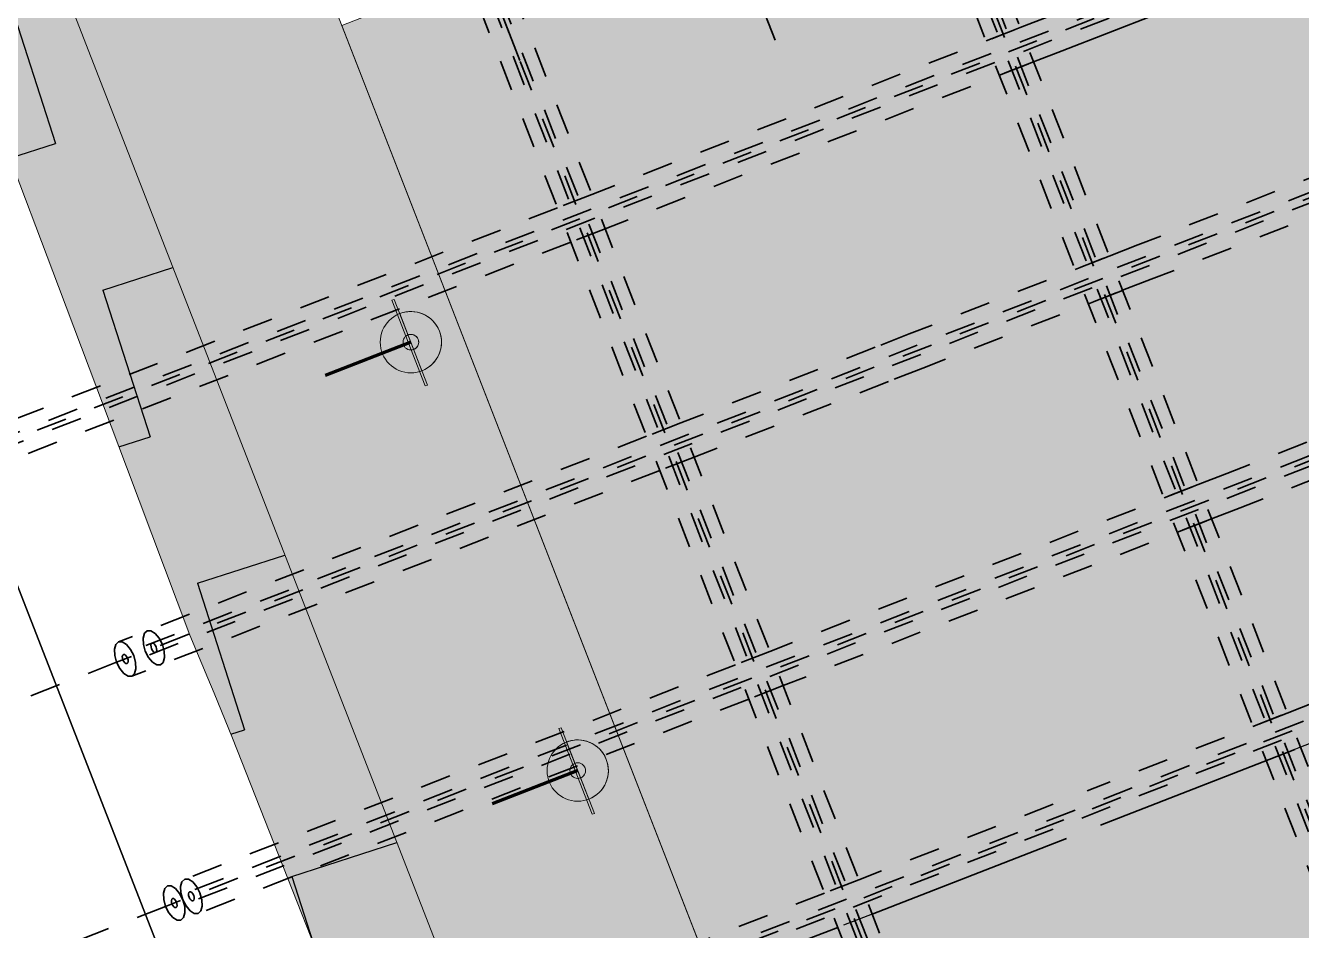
# Model space of a CAD drawing. Header units: metres. Extents: x 2688466 to 2688595, y 1221626 to 1221756.
# Drawn here: x 2688495.774 to 2688499.936, y 1221705.55 to 1221708.503 of the extents above; entities that cross this region are included whole.
import ezdxf

# ---------------------------------------------------------------- set-up
doc = ezdxf.new("R2010")
doc.units = ezdxf.units.M
for name, pattern in [('AUSGEZOGEN', [0]), ('STRICHPUNKT2_S5', [0.24, 0.175, -0.065]), ('VERDECKT2_S2', [0.15, 0.1, -0.05])]:
    doc.linetypes.add(name, pattern=pattern)
doc.layers.add('_3700', color=7, linetype='Continuous')
doc.layers.add('_3705', color=7, linetype='Continuous')
for name, color, linetype, lineweight in [('Beton Ansicht', 7, 'AUSGEZOGEN', 35), ('Schnittbeschriftung', 7, 'AUSGEZOGEN', 50), ('Standard', 7, 'AUSGEZOGEN', 13), ('Tiefbau Global', 250, 'AUSGEZOGEN', 35)]:
    doc.layers.add(name, color=color, linetype=linetype, lineweight=lineweight)

# ---------------------------------------------------------------- blocks, each defined once
blk = doc.blocks.new('Bodenanker CH_10_$F1')
at = {"layer": '_3700', "color": 7, "linetype": 'AUSGEZOGEN', "lineweight": 13, "transparency": 33554687}
for p, q in [((-0.008, 0.15), (-0.008, -0.15)), ((-0.008, 0.15), (-0.008, -0.15)), ((0, 0.15), (-0.008, 0.15)), ((0, 0.15), (0, -0.15)), ((0, -0.1), (0, 0.1)), ((0, 0.1), (0, 0.1)), ((0, 0.1), (0, 0.1)), ((0, 0.0255), (0, 0.0255)), ((0, 0.0255), (0, 0.0255)), ((0, -0.0255), (0, -0.0255)), ((0, -0.0255), (0, -0.0255)), ((0, -0.1), (0, -0.1)), ((0, -0.1), (0, -0.1)), ((0, -0.15), (-0.008, -0.15))]:
    blk.add_line(p, q, dxfattribs=at)
at = {"layer": '_3700', "color": 7, "linetype": 'VERDECKT2_S2', "lineweight": 13, "transparency": 33554687}
for p, q in [((0, 0.0255), (0, 0.0255)), ((0, -0.0255), (0, -0.0255))]:
    blk.add_line(p, q, dxfattribs=at)
at = {"layer": '_3700', "color": 7, "linetype": 'AUSGEZOGEN', "lineweight": 13, "transparency": 33554687}
for radius in [0.1, 0.1, 0.0255]:
    blk.add_circle((0, 0), radius, dxfattribs=at)
blk.add_arc((0, 0), 0.1, 270, 90, dxfattribs=at)
blk.add_arc((0, 0), 0.1, 270, 90, dxfattribs=at)
at = {"layer": '_3700', "color": 7, "linetype": 'VERDECKT2_S2', "lineweight": 13, "transparency": 33554687}
blk.add_arc((0, 0), 0.0255, 270, 90, dxfattribs=at)
at = {"layer": '_3705', "color": 202, "linetype": 'STRICHPUNKT2_S5', "lineweight": 20, "transparency": 33554687}
blk.add_line((-0.008, 0), (0, 0), dxfattribs=at)
at = {"layer": 'Standard', "color": 52, "linetype": 'AUSGEZOGEN', "lineweight": 100, "transparency": 33554687}
blk.add_line((0, 0), (-0.3, 0), dxfattribs=at)
blk = doc.blocks.new('Bodenanker CH_11_$F1')
at = {"layer": '_3700', "color": 7, "linetype": 'AUSGEZOGEN', "lineweight": 13, "transparency": 33554687}
for p, q in [((-0.008, 0.15), (-0.008, -0.15)), ((-0.008, 0.15), (-0.008, -0.15)), ((0, 0.15), (-0.008, 0.15)), ((0, 0.15), (0, -0.15)), ((0, -0.1), (0, 0.1)), ((0, 0.1), (0, 0.1)), ((0, 0.1), (0, 0.1)), ((0, 0.0255), (0, 0.0255)), ((0, 0.0255), (0, 0.0255)), ((0, -0.0255), (0, -0.0255)), ((0, -0.0255), (0, -0.0255)), ((0, -0.1), (0, -0.1)), ((0, -0.1), (0, -0.1)), ((0, -0.15), (-0.008, -0.15))]:
    blk.add_line(p, q, dxfattribs=at)
at = {"layer": '_3700', "color": 7, "linetype": 'VERDECKT2_S2', "lineweight": 13, "transparency": 33554687}
for p, q in [((0, 0.0255), (0, 0.0255)), ((0, -0.0255), (0, -0.0255))]:
    blk.add_line(p, q, dxfattribs=at)
at = {"layer": '_3700', "color": 7, "linetype": 'AUSGEZOGEN', "lineweight": 13, "transparency": 33554687}
for radius in [0.1, 0.1, 0.0255]:
    blk.add_circle((0, 0), radius, dxfattribs=at)
blk.add_arc((0, 0), 0.1, 270, 90, dxfattribs=at)
blk.add_arc((0, 0), 0.1, 270, 90, dxfattribs=at)
at = {"layer": '_3700', "color": 7, "linetype": 'VERDECKT2_S2', "lineweight": 13, "transparency": 33554687}
blk.add_arc((0, 0), 0.0255, 270, 90, dxfattribs=at)
at = {"layer": '_3705', "color": 202, "linetype": 'STRICHPUNKT2_S5', "lineweight": 20, "transparency": 33554687}
blk.add_line((-0.008, 0), (0, 0), dxfattribs=at)
at = {"layer": 'Standard', "color": 52, "linetype": 'AUSGEZOGEN', "lineweight": 100, "transparency": 33554687}
blk.add_line((0, 0), (-0.3, 0), dxfattribs=at)

msp = doc.modelspace()

# ---------------------------------------------------------------- hatches: boundary and pattern name
at = {"layer": 'Standard', "linetype": 'AUSGEZOGEN', "lineweight": 13, "transparency": 33554559}
h = msp.add_hatch(color=7, dxfattribs=at)
h.set_gradient(color1=(199, 199, 199), color2=(199, 199, 199), one_color=1)
h.paths.add_polyline_path([(2688498.9716, 1221702.9406), (2688501.4559, 1221703.9081), (2688500.6814, 1221705.8966), (2688502.9031, 1221706.7619), (2688501.5163, 1221710.3384), (2688496.8051, 1221708.5036)], flags=0)
h = msp.add_hatch(color=7, dxfattribs=at)
h.set_gradient(color1=(199, 199, 199), color2=(199, 199, 199), one_color=1)
h.paths.add_polyline_path([(2688495.6094, 1221709.3694), (2688497.5621, 1221704.3555), (2688498.3075, 1221704.6458), (2688496.8043, 1221708.5055), (2688496.3548, 1221709.6597)], flags=0)
h = msp.add_hatch(color=7, dxfattribs=at)
h.set_gradient(color1=(240, 240, 180), color2=(240, 240, 180), one_color=1)
h.paths.add_polyline_path([(2688495.347, 1221709.0867), (2688495.6992, 1221708.1323), (2688495.8812, 1221707.6517), (2688496.103, 1221707.0629), (2688496.3097, 1221706.5138), (2688496.3683, 1221706.3739), (2688496.3887, 1221706.3251), (2688496.4486, 1221706.1775), (2688496.9157, 1221704.995), (2688497.0174, 1221704.8846), (2688497.1483, 1221704.5624), (2688497.2711, 1221704.2422), (2688497.5621, 1221704.3555), (2688495.6094, 1221709.3694), (2688495.1745, 1221709.5762)], flags=0)
at = {"layer": 'Standard', "linetype": 'AUSGEZOGEN', "lineweight": 25, "transparency": 33554687}
h = msp.add_hatch(dxfattribs=at)
h.set_pattern_fill('MUSTER', scale=0.5025, angle=287.86, style=0, pattern_type=2)
h.set_pattern_definition([(287.86, (2688529.3088, 1221730.50666), (0.632397, -0.324171), [0.5025, -0.5025]), (17.86, (2688529.3088, 1221730.50666), (0.324171, 0.632397), [0.5025, -0.5025])])
h.paths.add_polyline_path([(2688497.5621, 1221704.3555), (2688495.6094, 1221709.3694), (2688495.1745, 1221709.5762), (2688495.347, 1221709.0867), (2688495.6992, 1221708.1323), (2688495.8812, 1221707.6517), (2688496.103, 1221707.0629), (2688496.3097, 1221706.5138), (2688496.3683, 1221706.3739), (2688496.3887, 1221706.3251), (2688496.4486, 1221706.1775), (2688496.9157, 1221704.995), (2688497.0174, 1221704.8846), (2688497.1483, 1221704.5624), (2688497.2711, 1221704.2422)], flags=0)

# ---------------------------------------------------------------- linework, layer by layer
at = {"layer": 'Beton Ansicht', "linetype": 'VERDECKT2_S2', "lineweight": 35, "transparency": 33554687}
for p, q in [((2688500.7815, 1221703.8046), (2688497.7203, 1221711.6648)), ((2688500.6849, 1221704.0083), (2688497.8806, 1221711.2089)), ((2688500.7148, 1221704.0199), (2688497.9104, 1221711.2205)), ((2688499.3837, 1221703.2603), (2688496.3225, 1221711.1204)), ((2688500.6439, 1221703.9924), (2688497.9751, 1221710.8452)), ((2688499.2872, 1221703.464), (2688496.4829, 1221710.6646)), ((2688499.317, 1221703.4756), (2688496.5127, 1221710.6762)), ((2688502.0548, 1221709.6145), (2688495.6696, 1221707.1277)), ((2688501.9056, 1221709.5735), (2688495.6918, 1221707.1535)), ((2688501.9172, 1221709.5437), (2688495.7034, 1221707.1237)), ((2688500.7558, 1221704.0359), (2688498.639, 1221709.4712)), ((2688499.358, 1221703.4916), (2688497.2412, 1221708.9269)), ((2688502.456, 1221708.9122), (2688496.0708, 1221706.4254)), ((2688502.4098, 1221708.9114), (2688496.093, 1221706.4512)), ((2688502.4214, 1221708.8816), (2688496.1046, 1221706.4214)), ((2688499.2462, 1221703.448), (2688497.1294, 1221708.8833)), ((2688499.1118, 1221708.5327), (2688499, 1221708.4891)), ((2688499, 1221708.4891), (2688497.6209, 1221707.952)), ((2688499.0186, 1221708.4964), (2688498.9068, 1221708.4528)), ((2688499.1553, 1221708.4209), (2688499.0435, 1221708.3773)), ((2688499.0435, 1221708.3773), (2688497.6644, 1221707.8402)), ((2688499.0622, 1221708.3846), (2688498.9503, 1221708.341)), ((2688500.4085, 1221708.1792), (2688499.4021, 1221707.7872)), ((2688502.6158, 1221708.1159), (2688496.2307, 1221705.6292)), ((2688502.5697, 1221708.1151), (2688496.2528, 1221705.655)), ((2688502.5813, 1221708.0853), (2688496.2644, 1221705.6251)), ((2688500.452, 1221708.0673), (2688499.4457, 1221707.6754)), ((2688497.6209, 1221707.952), (2688497.509, 1221707.9085)), ((2688497.509, 1221707.9085), (2688495.6758, 1221707.1945)), ((2688497.6644, 1221707.8402), (2688497.5526, 1221707.7967)), ((2688497.5526, 1221707.7967), (2688495.7193, 1221707.0827)), ((2688499.3089, 1221707.7509), (2688499.1971, 1221707.7074)), ((2688499.4021, 1221707.7872), (2688499.2903, 1221707.7437)), ((2688499.2903, 1221707.7437), (2688498.6566, 1221707.4969)), ((2688499.4457, 1221707.6754), (2688499.3338, 1221707.6319)), ((2688499.3338, 1221707.6319), (2688498.7002, 1221707.3851)), ((2688499.3525, 1221707.6391), (2688499.2407, 1221707.5956)), ((2688501.0715, 1221707.5789), (2688499.6924, 1221707.0418)), ((2688498.6566, 1221707.4969), (2688498.5448, 1221707.4534)), ((2688501.1151, 1221707.467), (2688499.736, 1221706.9299)), ((2688503.0739, 1221707.4358), (2688496.6887, 1221704.949)), ((2688498.5448, 1221707.4534), (2688497.9112, 1221707.2066)), ((2688502.9247, 1221707.3948), (2688496.7109, 1221704.9748)), ((2688503.0394, 1221707.4052), (2688496.7225, 1221704.945)), ((2688498.7002, 1221707.3851), (2688498.5884, 1221707.3415)), ((2688498.5884, 1221707.3415), (2688497.9547, 1221707.0948)), ((2688497.9112, 1221707.2066), (2688497.7994, 1221707.163)), ((2688497.7994, 1221707.163), (2688496.077, 1221706.4922)), ((2688497.9547, 1221707.0948), (2688497.8429, 1221707.0512)), ((2688497.8429, 1221707.0512), (2688496.1205, 1221706.3804)), ((2688499.6924, 1221707.0418), (2688499.5806, 1221706.9982)), ((2688499.5993, 1221707.0055), (2688499.4874, 1221706.9619)), ((2688499.5806, 1221706.9982), (2688498.2015, 1221706.4611)), ((2688499.736, 1221706.9299), (2688499.6242, 1221706.8864)), ((2688499.6242, 1221706.8864), (2688498.2451, 1221706.3493)), ((2688499.6428, 1221706.8937), (2688499.531, 1221706.8501)), ((2688496.1613, 1221706.5202), (2688496.157, 1221706.5045)), ((2688496.157, 1221706.5045), (2688496.158, 1221706.484)), ((2688496.1703, 1221706.5286), (2688496.1613, 1221706.5202)), ((2688496.1827, 1221706.5285), (2688496.1703, 1221706.5286)), ((2688496.1965, 1221706.5199), (2688496.1827, 1221706.5285)), ((2688496.2096, 1221706.5041), (2688496.1965, 1221706.5199)), ((2688496.2201, 1221706.4836), (2688496.2096, 1221706.5041)), ((2688496.0679, 1221706.4838), (2688496.0636, 1221706.4682)), ((2688496.0636, 1221706.4682), (2688496.0646, 1221706.4477)), ((2688496.077, 1221706.4922), (2688496.0679, 1221706.4838)), ((2688496.0893, 1221706.4921), (2688496.077, 1221706.4922)), ((2688496.1031, 1221706.4836), (2688496.0893, 1221706.4921)), ((2688496.1163, 1221706.4678), (2688496.1031, 1221706.4836)), ((2688496.1267, 1221706.4472), (2688496.1163, 1221706.4678)), ((2688496.158, 1221706.484), (2688496.1642, 1221706.4618)), ((2688496.1642, 1221706.4618), (2688496.1746, 1221706.4412)), ((2688496.1839, 1221706.4853), (2688496.1827, 1221706.4812)), ((2688496.1827, 1221706.4812), (2688496.183, 1221706.4757)), ((2688496.183, 1221706.4757), (2688496.1847, 1221706.4698)), ((2688496.1863, 1221706.4876), (2688496.1839, 1221706.4853)), ((2688496.1847, 1221706.4698), (2688496.1875, 1221706.4643)), ((2688496.1896, 1221706.4876), (2688496.1863, 1221706.4876)), ((2688496.1875, 1221706.4643), (2688496.191, 1221706.4601)), ((2688496.1933, 1221706.4853), (2688496.1896, 1221706.4876)), ((2688496.191, 1221706.4601), (2688496.1946, 1221706.4578)), ((2688496.1968, 1221706.4811), (2688496.1933, 1221706.4853)), ((2688496.1996, 1221706.4756), (2688496.1968, 1221706.4811)), ((2688496.1979, 1221706.4578), (2688496.2003, 1221706.46)), ((2688496.2012, 1221706.4697), (2688496.1996, 1221706.4756)), ((2688496.2003, 1221706.46), (2688496.2015, 1221706.4642)), ((2688496.2015, 1221706.4642), (2688496.2012, 1221706.4697)), ((2688496.2263, 1221706.4613), (2688496.2201, 1221706.4836)), ((2688496.2273, 1221706.4409), (2688496.2263, 1221706.4613)), ((2688498.2015, 1221706.4611), (2688498.0897, 1221706.4176)), ((2688496.0708, 1221706.4254), (2688495.6953, 1221706.2792)), ((2688496.0708, 1221706.4254), (2688495.7886, 1221706.3155)), ((2688496.0646, 1221706.4477), (2688496.0708, 1221706.4254)), ((2688496.0708, 1221706.4254), (2688496.0813, 1221706.4049)), ((2688496.0905, 1221706.449), (2688496.0894, 1221706.4448)), ((2688496.0894, 1221706.4448), (2688496.0897, 1221706.4393)), ((2688496.0897, 1221706.4393), (2688496.0913, 1221706.4334)), ((2688496.093, 1221706.4512), (2688496.0905, 1221706.449)), ((2688496.0913, 1221706.4334), (2688496.0941, 1221706.4279)), ((2688496.0962, 1221706.4512), (2688496.093, 1221706.4512)), ((2688496.0941, 1221706.4279), (2688496.0976, 1221706.4237)), ((2688496.0999, 1221706.4489), (2688496.0962, 1221706.4512)), ((2688496.0976, 1221706.4237), (2688496.1013, 1221706.4214)), ((2688496.1034, 1221706.4447), (2688496.0999, 1221706.4489)), ((2688496.1013, 1221706.4214), (2688496.1046, 1221706.4214)), ((2688496.1062, 1221706.4392), (2688496.1034, 1221706.4447)), ((2688496.1046, 1221706.4214), (2688496.107, 1221706.4237)), ((2688496.1079, 1221706.4333), (2688496.1062, 1221706.4392)), ((2688496.107, 1221706.4237), (2688496.1081, 1221706.4278)), ((2688496.1081, 1221706.4278), (2688496.1079, 1221706.4333)), ((2688496.1329, 1221706.425), (2688496.1267, 1221706.4472)), ((2688496.1339, 1221706.4045), (2688496.1329, 1221706.425)), ((2688496.1746, 1221706.4412), (2688496.1878, 1221706.4255)), ((2688496.1878, 1221706.4255), (2688496.2015, 1221706.4169)), ((2688496.1946, 1221706.4578), (2688496.1979, 1221706.4578)), ((2688496.2139, 1221706.4168), (2688496.2229, 1221706.4252)), ((2688496.2229, 1221706.4252), (2688496.2273, 1221706.4409)), ((2688498.0897, 1221706.4176), (2688496.2369, 1221705.696)), ((2688496.0813, 1221706.4049), (2688496.0944, 1221706.3891)), ((2688496.0944, 1221706.3891), (2688496.1082, 1221706.3805)), ((2688496.1082, 1221706.3805), (2688496.1205, 1221706.3804)), ((2688496.1205, 1221706.3804), (2688496.1296, 1221706.3888)), ((2688496.1296, 1221706.3888), (2688496.1339, 1221706.4045)), ((2688496.2015, 1221706.4169), (2688496.2139, 1221706.4168)), ((2688498.2451, 1221706.3493), (2688498.1332, 1221706.3057)), ((2688498.1332, 1221706.3057), (2688496.2804, 1221705.5841)), ((2688499.9828, 1221706.2963), (2688499.8709, 1221706.2528)), ((2688499.8709, 1221706.2528), (2688499.2373, 1221706.006)), ((2688499.8896, 1221706.26), (2688499.7778, 1221706.2165)), ((2688499.1255, 1221705.9624), (2688498.4918, 1221705.7157)), ((2688496.2929, 1221705.7178), (2688496.2839, 1221705.7094)), ((2688496.3053, 1221705.7177), (2688496.2929, 1221705.7178)), ((2688496.3191, 1221705.7091), (2688496.3053, 1221705.7177)), ((2688498.4918, 1221705.7157), (2688498.38, 1221705.6721)), ((2688496.2278, 1221705.6875), (2688496.2235, 1221705.6719)), ((2688496.2235, 1221705.6719), (2688496.2245, 1221705.6514)), ((2688496.2369, 1221705.696), (2688496.2278, 1221705.6875)), ((2688496.2492, 1221705.6959), (2688496.2369, 1221705.696)), ((2688496.263, 1221705.6873), (2688496.2492, 1221705.6959)), ((2688496.2761, 1221705.6715), (2688496.263, 1221705.6873)), ((2688496.2866, 1221705.6509), (2688496.2761, 1221705.6715)), ((2688496.2839, 1221705.7094), (2688496.2796, 1221705.6937)), ((2688496.2796, 1221705.6937), (2688496.2806, 1221705.6732)), ((2688496.2806, 1221705.6732), (2688496.2868, 1221705.651)), ((2688496.3065, 1221705.6746), (2688496.3053, 1221705.6704)), ((2688496.3053, 1221705.6704), (2688496.3056, 1221705.6649)), ((2688496.3089, 1221705.6768), (2688496.3065, 1221705.6746)), ((2688496.3122, 1221705.6768), (2688496.3089, 1221705.6768)), ((2688496.3159, 1221705.6745), (2688496.3122, 1221705.6768)), ((2688496.3194, 1221705.6703), (2688496.3159, 1221705.6745)), ((2688496.3322, 1221705.6934), (2688496.3191, 1221705.7091)), ((2688496.3222, 1221705.6648), (2688496.3194, 1221705.6703)), ((2688496.3427, 1221705.6728), (2688496.3322, 1221705.6934)), ((2688496.3489, 1221705.6506), (2688496.3427, 1221705.6728)), ((2688498.38, 1221705.6721), (2688496.6949, 1221705.0158)), ((2688496.2307, 1221705.6292), (2688495.8551, 1221705.4829)), ((2688496.2307, 1221705.6292), (2688495.9112, 1221705.5048)), ((2688496.2245, 1221705.6514), (2688496.2307, 1221705.6292)), ((2688496.2307, 1221705.6292), (2688496.2411, 1221705.6086)), ((2688496.2504, 1221705.6527), (2688496.2493, 1221705.6485)), ((2688496.2493, 1221705.6485), (2688496.2495, 1221705.6431)), ((2688496.2495, 1221705.6431), (2688496.2512, 1221705.6372)), ((2688496.2528, 1221705.655), (2688496.2504, 1221705.6527)), ((2688496.2512, 1221705.6372), (2688496.254, 1221705.6317)), ((2688496.2561, 1221705.6549), (2688496.2528, 1221705.655)), ((2688496.254, 1221705.6317), (2688496.2575, 1221705.6275)), ((2688496.2598, 1221705.6527), (2688496.2561, 1221705.6549)), ((2688496.2575, 1221705.6275), (2688496.2611, 1221705.6252)), ((2688496.2633, 1221705.6484), (2688496.2598, 1221705.6527)), ((2688496.2661, 1221705.643), (2688496.2633, 1221705.6484)), ((2688496.2644, 1221705.6251), (2688496.2668, 1221705.6274)), ((2688496.2677, 1221705.637), (2688496.2661, 1221705.643)), ((2688496.2668, 1221705.6274), (2688496.268, 1221705.6316)), ((2688496.268, 1221705.6316), (2688496.2677, 1221705.637)), ((2688496.2928, 1221705.6287), (2688496.2866, 1221705.6509)), ((2688496.2868, 1221705.651), (2688496.2972, 1221705.6304)), ((2688496.2938, 1221705.6082), (2688496.2928, 1221705.6287)), ((2688496.2972, 1221705.6304), (2688496.3103, 1221705.6147)), ((2688496.3056, 1221705.6649), (2688496.3073, 1221705.659)), ((2688496.3073, 1221705.659), (2688496.3101, 1221705.6535)), ((2688496.3101, 1221705.6535), (2688496.3136, 1221705.6493)), ((2688496.3136, 1221705.6493), (2688496.3172, 1221705.647)), ((2688496.3172, 1221705.647), (2688496.3205, 1221705.647)), ((2688496.3205, 1221705.647), (2688496.3229, 1221705.6492)), ((2688496.3238, 1221705.6589), (2688496.3222, 1221705.6648)), ((2688496.3229, 1221705.6492), (2688496.3241, 1221705.6534)), ((2688496.3241, 1221705.6534), (2688496.3238, 1221705.6589)), ((2688496.3455, 1221705.6144), (2688496.3499, 1221705.6301)), ((2688496.3499, 1221705.6301), (2688496.3489, 1221705.6506)), ((2688496.2411, 1221705.6086), (2688496.2543, 1221705.5928)), ((2688496.2543, 1221705.5928), (2688496.268, 1221705.5842)), ((2688496.2611, 1221705.6252), (2688496.2644, 1221705.6251)), ((2688496.2804, 1221705.5841), (2688496.2894, 1221705.5926)), ((2688496.2894, 1221705.5926), (2688496.2938, 1221705.6082)), ((2688496.3103, 1221705.6147), (2688496.3241, 1221705.6061)), ((2688496.3241, 1221705.6061), (2688496.3365, 1221705.606)), ((2688496.3365, 1221705.606), (2688496.3455, 1221705.6144)), ((2688496.268, 1221705.5842), (2688496.2804, 1221705.5841)), ((2688498.4236, 1221705.5603), (2688496.7385, 1221704.904))]:
    msp.add_line(p, q, dxfattribs=at)
at = {"layer": 'Beton Ansicht', "linetype": 'AUSGEZOGEN', "lineweight": 35, "transparency": 33554687}
for p, q in [((2688500.5344, 1221708.958), (2688499.1553, 1221708.4209)), ((2688498.219, 1221708.4555), (2688498.0437, 1221708.9055)), ((2688497.3863, 1221708.3892), (2688497.211, 1221708.8392)), ((2688499.9145, 1221706.1409), (2688499.2808, 1221705.8942)), ((2688499.169, 1221705.8506), (2688498.5354, 1221705.6038))]:
    msp.add_line(p, q, dxfattribs=at)
at = {"layer": 'Beton Ansicht', "linetype": 'VERDECKT2_S2', "lineweight": 25, "transparency": 33554687}
for p, q in [((2688500.0263, 1221706.1845), (2688499.9145, 1221706.1409)), ((2688499.9331, 1221706.1482), (2688499.8213, 1221706.1046)), ((2688498.5354, 1221705.6038), (2688498.4236, 1221705.5603))]:
    msp.add_line(p, q, dxfattribs=at)
at = {"layer": 'Schnittbeschriftung', "color": 7, "linetype": 'AUSGEZOGEN', "lineweight": 13, "transparency": 33554687}
msp.add_lwpolyline([(2688498.9716, 1221702.9406), (2688496.8051, 1221708.5036), (2688501.5163, 1221710.3384)], dxfattribs=at)
for points in [[(2688495.6094, 1221709.3694), (2688496.3548, 1221709.6597), (2688496.6778, 1221708.8304), (2688498.3075, 1221704.6458), (2688497.5621, 1221704.3555), (2688495.6094, 1221709.3694)], [(2688497.5621, 1221704.3555), (2688497.2711, 1221704.2422), (2688497.1483, 1221704.5624), (2688497.0174, 1221704.8846), (2688496.9157, 1221704.995), (2688496.4486, 1221706.1775), (2688496.3887, 1221706.3251), (2688496.3683, 1221706.3739), (2688496.3097, 1221706.5138), (2688496.103, 1221707.0629), (2688495.8812, 1221707.6517), (2688495.6992, 1221708.1323), (2688495.347, 1221709.0867), (2688495.1745, 1221709.5762), (2688495.6094, 1221709.3694), (2688497.5621, 1221704.3555)]]:
    msp.add_lwpolyline(points, close=True, dxfattribs=at)
at = {"layer": 'Tiefbau Global', "color": 1, "lineweight": 25, "transparency": 33554687}
msp.add_lwpolyline([(2688505.244, 1221682.279), (2688505.244, 1221682.279), (2688491.849, 1221716.687), (2688491.849, 1221716.687)], close=True, dxfattribs=at)

# ---------------------------------------------------------------- block references
at = {"layer": 'Beton Ansicht', "transparency": 33554687, "rotation": 21.27874073795148}
for name, p in [('Bodenanker CH_10_$F1', (2688497.0306, 1221707.47)), ('Bodenanker CH_11_$F1', (2688497.5749, 1221706.0722))]:
    msp.add_blockref(name, p, dxfattribs=at)

doc.saveas('drawing.dxf')
